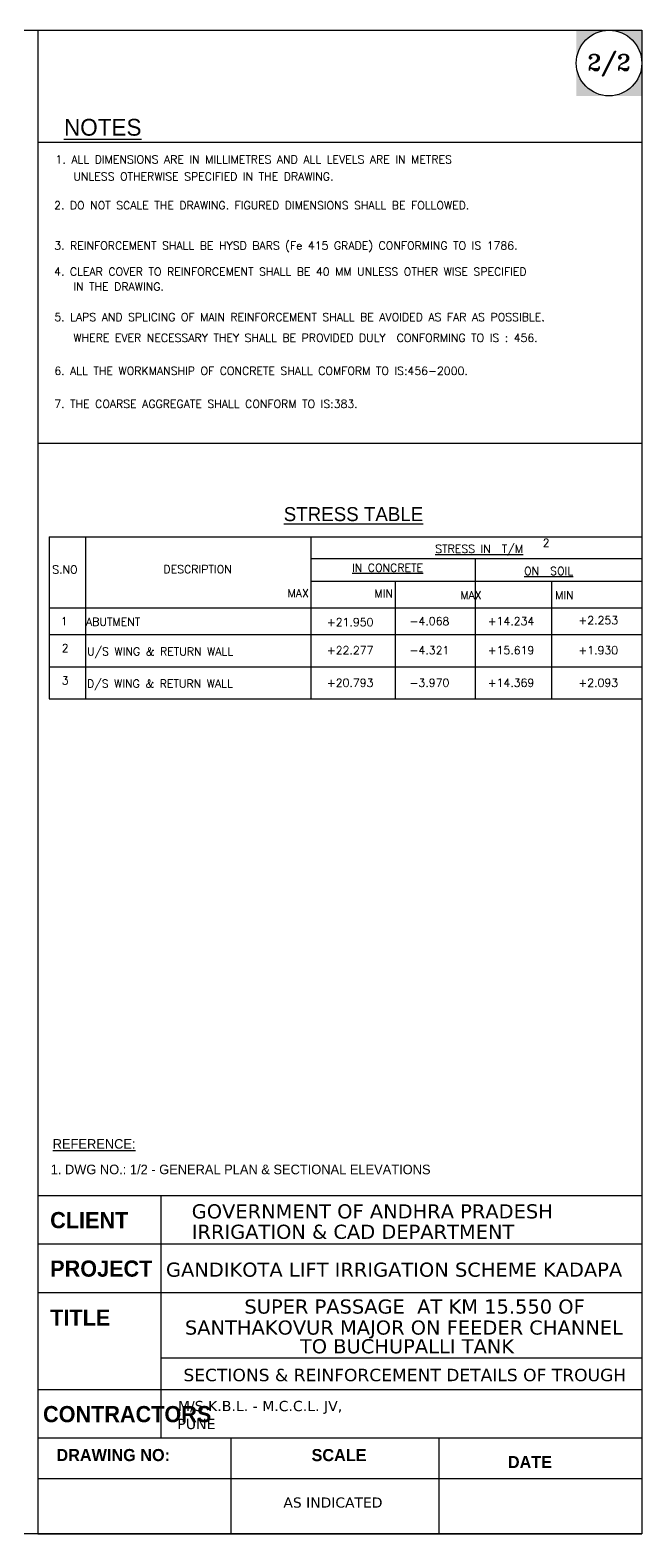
# Model space of a CAD drawing. Header units: inches. Extents: x 103704 to 195057, y -107980 to 89240.
# Drawn here: x 185507 to 195057, y -107980 to -84488 of the extents above; entities that cross this region are included whole.
import ezdxf
from ezdxf.enums import TextEntityAlignment as Align

# ---------------------------------------------------------------- set-up
doc = ezdxf.new("R2010")
doc.units = ezdxf.units.IN
doc.header["$LTSCALE"] = 100
doc.header["$MEASUREMENT"] = 0
doc.layers.add('SHEET', color=3, linetype='Continuous')
doc.styles.add('CITYBLUEPR', font='cityb___.ttf')
doc.styles.add('ROMANS', font='romans')
doc.styles.add('ROMANT', font='romant')
doc.styles.get("Standard").update_dxf_attribs({"font": ''})
doc.styles.add('VERDANA', font='verdana.ttf')
doc.styles.get('Standard').set_extended_font_data('Univers Extended')

msp = doc.modelspace()

# ---------------------------------------------------------------- hatches: boundary and pattern name
at = {"ltscale": 5}
h = msp.add_hatch(color=7, dxfattribs=at)
h.paths.add_polyline_path([(194031.167, -85003.615, -0.414213562), (194543.166, -84491.616), (194030.726, -84491.616), (194030.726, -85515.613), (194543.166, -85515.613, -0.414213562)])
h.paths.add_polyline_path([(195056.548, -84491.616), (194543.166, -84491.616, -0.414213562), (195055.165, -85003.615, -0.414213562), (194543.166, -85515.613), (195056.548, -85515.613)])

# ---------------------------------------------------------------- linework, layer by layer
at = {"color": 7}
for p, q in [((185625.737, -84487.808), (185625.737, -102691.949)), ((195048.408, -84925.167), (195054.502, -84925.167)), ((195051.441, -84950.167), (195054.502, -84950.167)), ((185625.737, -86238.359), (195056.548, -86238.359)), ((185804.877, -92403.49), (185804.877, -94933.396)), ((185804.877, -92403.49), (195056.548, -92403.49)), ((186372.463, -92403.49), (186372.463, -94933.396)), ((189890.695, -92403.49), (189890.695, -94933.396)), ((195056.548, -92403.49), (195056.548, -95018.3)), ((189890.695, -92740.838), (195056.548, -92740.838)), ((192454.236, -92740.838), (192454.236, -94933.396)), ((189890.695, -93098.363), (195056.548, -93098.363)), ((189890.695, -93210.689), (189890.695, -94933.396)), ((191205.28, -93098.363), (191205.28, -94933.396)), ((193646.526, -93098.363), (193646.526, -94933.396)), ((185804.877, -93514.8), (195056.548, -93514.8)), ((192454.236, -93548.037), (192454.236, -94933.396)), ((185804.877, -93927.131), (195056.548, -93927.131)), ((185804.877, -93927.131), (195056.548, -93927.131)), ((191205.28, -93905.561), (191205.28, -94933.396)), ((193646.526, -93905.561), (193646.526, -94933.396)), ((185804.877, -94434.934), (195056.548, -94434.934)), ((185804.877, -94434.934), (195056.548, -94434.934)), ((185804.877, -94933.396), (195056.548, -94933.396))]:
    msp.add_line(p, q, dxfattribs=at)
at = {"color": 7, "ltscale": 5}
msp.add_line((185625.737, -90942.094), (195056.548, -90942.094), dxfattribs=at)
at = {"color": 7}
msp.add_lwpolyline([(195056.548, -107979.679), (150574.81, -107979.679), (150574.81, -84487.808), (195056.548, -84487.808)], close=True, dxfattribs=at)
at = {"color": 7, "ltscale": 5}
msp.add_circle((194543.166, -85003.615), 511.999, dxfattribs=at)
at = {"layer": 'SHEET', "color": 7}
for p, q in [((185625.737, -102691.949), (195056.548, -102691.949)), ((185625.737, -102691.949), (185625.737, -107979.679)), ((187553.273, -106480.54), (187553.273, -102691.949)), ((185625.737, -103449.652), (195056.548, -103449.652)), ((185625.737, -104207.356), (195056.548, -104207.356)), ((187553.273, -105229.141), (195056.548, -105229.141)), ((185625.737, -105722.762), (195056.548, -105722.762)), ((185625.737, -106480.54), (195056.548, -106480.54)), ((188639.855, -106480.54), (188639.855, -107979.679)), ((191886.967, -106480.54), (191886.967, -107979.679)), ((185625.737, -107111.96), (195056.548, -107111.96)), ((185625.737, -107979.679), (195056.548, -107979.679))]:
    msp.add_line(p, q, dxfattribs=at)

# ---------------------------------------------------------------- texts
at = {"color": 7}
for s, height, style, p in [('2/2', 250, 'ROMANT', (194205.642, -85117.572)), ('1. ALL DIMENSIONS ARE IN MILLIMETRES AND ALL LEVELS ARE IN METRES', 125, 'ROMANS', (185903.621, -86570.887)), ('UNLESS OTHERWISE SPECIFIED IN THE DRAWING.', 125, 'ROMANS', (186181.204, -86837.606)), ('2. DO NOT SCALE THE DRAWING. FIGURED DIMENSIONS SHALL BE FOLLOWED.', 125, 'ROMANS', (185881.007, -87287.695)), ('3. REINFORCEMENT SHALL BE HYSD BARS (Fe 415 GRADE) CONFORMING TO IS 1786.', 125, 'ROMANS', (185883.336, -87916.993)), ('4. CLEAR COVER TO REINFORCEMENT SHALL BE 40 MM UNLESS OTHER WISE SPECIFIED', 125, 'ROMANS', (185881.007, -88323.695)), ('IN THE DRAWING.', 125, 'ROMANS', (186181.204, -88558.053)), ('5. LAPS AND SPLICING OF MAIN REINFORCEMENT SHALL BE AVOIDED AS FAR AS POSSIBLE.', 125, 'ROMANS', (185884.27, -89033.757)), ('WHERE EVER NECESSARY THEY SHALL BE PROVIDED DULY  CONFORMING TO IS : 456.', 125, 'ROMANS', (186181.576, -89357.658)), ('6. ALL THE WORKMANSHIP OF CONCRETE SHALL COMFORM TO IS:456-2000.', 125, 'ROMANS', (185884.27, -89873.709)), ('7. THE COARSE AGGREGATE SHALL CONFORM TO IS:383.', 125, 'ROMANS', (185884.27, -90389.372)), ('%%USTRESS IN  T/M', 125, 'ROMANS', (191830.554, -92654.023)), ('2', 125, 'ROMANS', (193509.272, -92559.356)), ('S.NO', 125, 'ROMANS', (185852.286, -92977.166)), ('DESCRIPTION', 125, 'ROMANS', (187588.134, -92972.337)), ('%%UIN CONCRETE', 125, 'ROMANS', (190531.397, -92949.058)), ('%%UON  SOIL', 125, 'ROMANS', (193216.999, -93000.171)), ('                       MAX      ', 125, 'ROMANS', (187382.746, -93343.931)), ('                       MIN', 125, 'ROMANS', (188739.009, -93351.819)), ('                       MAX      ', 125, 'ROMANS', (190078.982, -93378.261)), ('                       MIN', 125, 'ROMANS', (191559.749, -93379.656)), ('1', 125, 'ROMANS', (185986.321, -93785.304)), (' ABUTMENT', 125, 'ROMANS', (186293.217, -93793.5)), ('+21.950', 125, 'ROMANS', (190137.819, -93799.495)), ('-4.068', 125, 'ROMANS', (191429.812, -93782.938)), ('+14.234', 125, 'ROMANS', (192648.674, -93782.938)), ('+2.253', 125, 'ROMANS', (194064.115, -93770.324)), ('2', 125, 'ROMANS', (186001.395, -94203.043)), ('U/S WING & RETURN WALL', 125, 'ROMANS', (186394.187, -94256.58)), ('+22.277', 125, 'ROMANS', (190137.819, -94238.577)), ('-4.321', 125, 'ROMANS', (191429.812, -94238.577)), ('+15.619', 125, 'ROMANS', (192648.674, -94238.577)), ('+1.930', 125, 'ROMANS', (194064.115, -94238.577)), ('3', 125, 'ROMANS', (186001.395, -94710.846)), ('D/S WING & RETURN WALL', 125, 'ROMANS', (186394.187, -94759.51)), ('+20.793', 125, 'ROMANS', (190137.819, -94746.38)), ('-3.970', 125, 'ROMANS', (191429.812, -94746.38)), ('+14.369', 125, 'ROMANS', (192648.674, -94746.38)), ('+2.093', 125, 'ROMANS', (194064.115, -94746.38))]:
    msp.add_text(s, height=height, dxfattribs=dict(at, style=style)).set_placement(p)
for s, height, p in [('%%UNOTES', 262.5, (186035.557, -86137.295)), ('%%USTRESS TABLE', 218.75, (189465.527, -92158.365)), ('1. DWG NO.: 1/2 - GENERAL PLAN & SECTIONAL ELEVATIONS', 150, (185827.4, -102361.019))]:
    msp.add_text(s, height=height, dxfattribs=at).set_placement(p)
msp.add_text('%%UREFERENCE:', height=150, dxfattribs=at).set_placement((186506.177, -101961.956), align=Align.CENTER)
at = {"layer": 'SHEET', "color": 7, "width": 1}
for s, height, style, p in [('GOVERNMENT OF ANDHRA PRADESH', 220.99678, 'VERDANA', (188029.239, -103050.982)), ('CLIENT', 252.5678, 'CITYBLUEPR', (185819.988, -103203.486)), ('IRRIGATION & CAD DEPARTMENT', 220.99678, 'VERDANA', (188029.239, -103370.227)), ('PROJECT', 252.5678, 'CITYBLUEPR', (185819.988, -103961.19)), ('GANDIKOTA LIFT IRRIGATION SCHEME KADAPA', 220.99678, 'VERDANA', (187627.551, -103961.943)), ('TITLE', 252.5678, 'CITYBLUEPR', (185819.988, -104726.776)), ('M/S K.B.L. - M.C.C.L. JV,', 159.78523, 'VERDANA', (187813.215, -106061.623)), ('CONTRACTORS', 252.56775, 'CITYBLUEPR', (185708.608, -106234.299)), ('PUNE', 159.7852, 'VERDANA', (187805.205, -106341.493)), ('DRAWING NO:', 189.42582, 'CITYBLUEPR', (185917.867, -106842.19)), ('SCALE', 189.4258, 'CITYBLUEPR', (189899.871, -106842.752)), ('DATE', 189.4258, 'CITYBLUEPR', (192964.329, -106951.227)), ('AS INDICATED', 157.85485, 'VERDANA', (189460.646, -107568.109))]:
    msp.add_text(s, height=height, dxfattribs=dict(at, style=style)).set_placement(p)
at = {"layer": 'SHEET', "color": 7, "style": 'VERDANA', "width": 1}
for s, height, p in [(' SUPER PASSAGE  AT KM 15.550 OF', 220.99678, (191460.024, -104538.202)), ('SANTHAKOVUR MAJOR ON FEEDER CHANNEL ', 220.99678, (191389.616, -104866.166)), ('TO BUCHUPALLI TANK', 220.99678, (191389.616, -105158.381)), ('SECTIONS & REINFORCEMENT DETAILS OF TROUGH', 194.4, (191355.253, -105594.14))]:
    msp.add_text(s, height=height, dxfattribs=at).set_placement(p, align=Align.CENTER)

doc.saveas('drawing.dxf')
